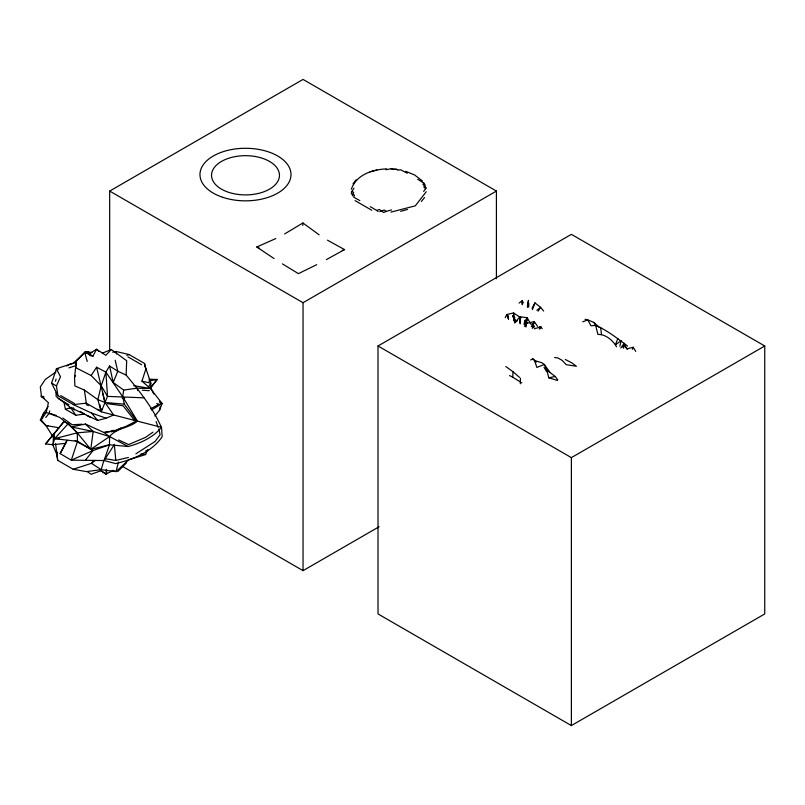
<?xml version="1.0" encoding="UTF-8"?>
<svg xmlns="http://www.w3.org/2000/svg" width="805" height="805" viewBox="0 0 805 805"><rect width="100%" height="100%" fill="white"/><g stroke="black" fill="none" stroke-linecap="round" stroke-linejoin="round"><path stroke-width="1.21" d="M66.946 440.426L60.164 453.597L71.303 460.178L104.066 460.541L109.47 444.783L109.581 436.562C116.594 427.757 129.092 428.33 137.414 421.136L122.672 396.674L105.888 372.121L96.6 367.231L91.146 375.522L101.219 385.776L107.508 396.392L101.219 411.788L86.296 403.174L73.305 404.583L57.89 395.678L51.601 383.14L56.451 368.72L73.175 363.216L86.296 351.493L92.032 352.65M519.889 322.886L520.02 316.757L527.215 317.713L530.173 323.097M528.714 307.158L528.845 303.495M75.157 440.566L90.784 449.341L109.47 444.783L128.106 446.513A65.879 38.036 0 0 0 161.352 427.314C152.93 407.924 139.537 391.18 126.123 375.019L126.687 360.731L111.291 349.511L102.336 353.164M521.851 382.888L512.745 377.213L513.016 371.749L505.822 366.506M302.781 225.44L302.911 222.965L319.142 234.829M111.291 349.511L105.837 355.307L96.54 349.269L92.847 356.343L89.234 353.727L84.646 352.127L76.304 361.193L75.74 367.674L91.146 375.522M100.746 470.633L105.878 474.185L106.391 469.295M51.782 437.578L52.234 435.475L45.895 425.543L41.226 419.969L46.237 412.442L59.801 417.433L71.333 426.932L85.41 424.034L104.036 432.506L115.588 430.343L126.234 426.237L136.518 420.904L124.383 404.201L105.022 402.49L97.848 399.652L84.374 390.053L74.885 385.937L74.543 377.364L76.304 361.193M526.943 320.108L527.215 317.713L524.055 324.415M623.583 348.213L624.167 343.423C615.231 336.772 605.964 329.768 595.64 325.401L590.971 325.794L587.771 319.877L585.044 319.303M85.41 424.034L93.169 431.46L90.784 449.341L93.068 450.528L109.47 444.783M525.876 327.021L527.215 317.713L526.722 320.108M520.422 378.179L520.322 383.804M527.466 307.419L528.483 300.376L527.366 306.423M524.719 323.801L525.232 320.209L527.406 323.006M126.123 375.019L117.782 371.256L109.581 366.013L113.193 382.486L123.688 390.043L122.672 396.674L124.383 404.201M352.379 195.857L353.667 192.365L351.845 191.479L353.928 188.199M154.872 415.994L159.551 410.198L160.115 406.938M49.709 410.842L49.276 413.146L45.764 417.503M525.957 325.854L526.43 323.439L534.279 321.598L537.589 326.347M46.237 412.442L48.411 402.661L41.417 396.352L40.32 386.893L45.261 379.487L55.968 371.98M351.845 191.479L351.312 193.844L354.572 195.162L353.687 197.155L359.825 200.606M619.83 346.2L621.158 340.585L615.423 344.872L616.539 346.814M118.476 462.04L116.021 471.609L101.219 469.657L86.417 471.609L73.185 469.275L57.698 460.329L56.803 454.523L52.526 444.169M103.855 460.47L101.219 469.657L91.488 463.328L73.185 469.275M55.424 381.298L56.068 379.064M532.306 328.41L534.279 321.598L531.26 326.709M533.604 323.821L534.279 321.598M159.551 410.198L162.107 403.486L150.404 388.513L141.942 381.168L145.977 368.72L144.548 363.458L129.122 354.552L116.131 351.493L112.69 352.188M524.186 323.358L525.232 320.209M56.803 454.523L57.568 452.249M109.581 366.013L105.888 372.121L101.219 385.776L97.848 399.652L101.219 411.788L161.352 427.314M41.226 419.969L43.581 413.357L48.189 406.535M532.407 309.633L534.943 302.881L540.638 307.369L543.677 311.052M617.797 338.593L615.423 344.872C611.337 339.338 605.179 334.176 597.924 334.427L595.64 325.401L593.768 322.382L587.771 319.877L582.74 321.809M113.193 382.486L117.782 371.256L115.185 360.207M112.7 470.351L116.021 471.609L128.901 459.736L145.625 454.523L147.526 449.925M351.312 189.225C356.514 174.534 372.403 169.553 386.581 168.859M632.327 349.36L633.223 347.247L635.729 351.393M57.89 395.678L56.451 385.947L60.486 376.78L56.451 368.72L58.695 369.183M60.164 453.597L67.147 440.275M539.763 329.074L540.789 326.86L542.208 328.732M505.218 317.693L506.768 314.514L513.56 312.954L520.966 317.844M87.222 471.509L91.106 474.286L101.219 470.643L105.878 474.185L106.914 472.072M74.543 377.364L75.529 375.422M532.035 308.335L534.943 302.881M97.445 409.312L100.786 410.711L102.024 408.618M148.341 387.235L150.827 383.14L145.977 368.72M113.948 445.175L104.066 460.541L115.608 463.6C132.996 459.554 151.823 451.977 162.177 436.713L161.533 427.364M353.013 183.832L356.132 179.817M538.042 311.203L540.638 307.369L536.875 310.237M524.407 326.367L526.43 323.439M93.561 460.43L91.488 463.328L95.403 460.42M417.715 179.263L423.853 183.127L422.957 184.365L426.227 187.968L423.611 191.429M620.796 347.961L624.167 343.423L627.518 346.08M153.835 394.037L150.837 387.789L157.166 379.487L149.016 379.215M65.748 443.344L52.929 444.692L45.523 443.937L63.887 421.679L68.365 423.511L77.23 432.828L90.784 449.341L109.581 436.562L128.106 446.513M426.227 191.751L415.31 205.839L390.948 212.118M85.592 459.967L93.068 450.528L77.511 441.351L54.629 438.685L53.744 434.257L63.887 421.679M424.517 197.567L421.397 201.451M622.517 347.106L623.865 345.415L627.709 349.038M539.259 328.722L540.789 326.86L539.098 327.152M150.837 387.145L157.166 379.487L148.794 381.027M425.292 185.291L423.873 187.163L425.684 188.652M45.523 443.937L53.744 434.257L52.929 444.692L54.629 438.685L68.365 423.511M52.234 435.475L54.72 432.647M514.536 322.976L520.02 316.757L520.181 323.902M111.744 431.913L113.243 430.222M117.812 471.559L126.385 462.925M515.462 322.242L517.293 320.782M519.094 303.072L522.113 300.839L523.461 302.911M152.98 432.154L145.514 437.377L128.589 444.591L118.677 439.943M69.954 408.668L71.937 407.35M151.451 410.037L162.107 403.486L159.42 401.222M135.904 453.809L155.124 441.452L160.094 434.73L158.877 428.985M284.638 233.953L302.911 222.965M120.851 427.958L115.678 431.027L111.996 431.027M109.671 350.084L109.671 191.067L303.042 79.423L496.413 191.067L496.413 278.711M109.671 191.067L303.042 302.71L496.413 191.067M378.008 345.989L571.379 234.346L764.75 345.989L764.75 613.933L571.379 725.577L378.008 613.933L378.008 345.989L571.379 457.632L764.75 345.989M122.712 466.538L303.042 570.654L379.085 526.752M66.584 366.034L69.763 364.252L74.644 363.045M326.357 259.613L344.55 249.6L327.474 240.162M150.626 408.789L159.048 404.261L156.723 403.557M530.676 359.996L532.89 358.849L536.512 362.039M105.878 474.185L113.324 470.462M316.707 264.664L298.424 273.64L282.404 263.879M379.759 211.665L384.267 210.035L386.32 211.383L391.562 209.924M274.072 258.566L256.785 247.004L275.843 238.532M93.068 450.528L71.303 460.178L77.511 441.351L77.23 432.828L71.333 426.932L93.169 431.46L109.581 436.562L104.036 432.506L115.95 430.816M386.32 211.383L383.673 212.53L379.417 209.501L376.619 210.397L370.29 206.644M56.018 392.548L56.169 396.493L70.669 407.622L97.667 420.462L106.18 418.198L113.626 414.998L105.022 402.49L96.6 367.231M342.256 250.405L344.55 249.6M126.828 355.347L129.122 354.552M370.028 171.787L376.871 170.056M68.898 367.875L74.784 365.993M534.178 328.873L540.789 326.86M63.977 402.178L65.386 409.212L70.669 407.622L75.841 415.249L84.555 414.062L80.309 411.405M400.659 211.343L407.501 209.471M45.875 412.683L43.581 413.357L40.25 420.099L45.895 425.543L59.168 427.767M385.977 169.694L391.22 168.748L397.781 169.644M145.826 450.74L148.201 450.096M633.223 347.247L626.652 348.937L624.167 343.423M104.66 458.629L115.829 460.43L128.428 457.471M532.89 358.849L534.57 360.58L541.846 362.723L544.321 364.494L546.867 370.119L548.779 377.787L555.209 376.488L557.805 379.9M123.688 390.043L137.061 388.201L150.404 388.513L133.811 385.645M93.169 431.46L77.23 432.828L54.629 438.685L59.52 438.514M82.1 424.215L72.158 424.758L62.74 417.996M530.525 324.013L532.93 324.093L534.671 327.072M45.895 425.543L48.32 425.634M143.884 397.821L107.508 396.392L105.888 372.121M142.324 390.224L149.317 390.677M122.28 397.962L124.695 398.123M43.852 396.533L41.417 396.352L44.235 398.234M140.986 453.919L145.625 454.523M107.518 403.697L123.155 405.811L134.626 420.502M554.575 357.48L557.895 357.963L562.252 360.429L566.106 364.635L576.4 366.275L571.802 362.824L565.291 359.493M405.76 171.344L414.595 174.957L422.464 180.984M141.942 381.168L150.827 383.14L150.837 387.789M159.762 402.782L162.107 403.486M548.779 377.787L557.372 380.423M50.413 413.529L56.109 415.42M73.305 404.583L91.619 413.096L106.18 418.198M86.296 351.493L90.744 353.073M391.22 168.748L393.273 169.493L396.02 169.131L398.113 170.026L400.91 169.885L407.239 173.226M256.785 247.004L259.079 247.94M86.286 404.653L88.52 405.589M355.065 200.606L371.779 210.256M68.968 404.845L58.161 398.465M92.847 356.343L84.646 352.127L87.242 361.475M509.525 375.543L512.745 377.213M86.608 415.33L90.693 417.523M127.925 356.846L141.64 364.756M51.601 383.14L56.451 385.947M60.788 395.607L74.503 403.516M65.386 409.212L75.841 415.249M41.075 396.261L43.007 397.67M514.838 317.271L512.876 315.812L514.254 320.199M376.619 210.397L378.129 211.524M546.867 370.119L555.209 376.488M513.016 371.749L519.497 377.374M508.559 319.092L506.768 314.514L508.508 316.103M593.768 322.382L598.88 327.082M98.874 351.443L96.54 349.269L89.234 353.727L90.271 355.891M91.619 413.096L97.667 420.462M549.896 372.272L544.321 364.494L536.885 367.442L534.57 360.58M423.853 183.127L424.809 184.566M515.894 320.702L512.876 315.812L514.576 320.4M544.029 367.291L546.655 371.709M73.376 407.773L74.281 409.936M506.768 314.514L508.539 319.032M156.14 421.568L158.052 427.284M137.061 388.201L137.746 390.506M102.627 392.941L105.113 403.375M84.374 390.053L86.296 403.174M116.131 351.493L116.484 353.928M55.585 443.696L57.698 460.329M100.082 405.056L100.786 410.711M600.661 327.343L601.456 334.608M144.548 363.458L144.92 367.06M532.93 324.093L533.262 327.474M514.435 321.869L513.56 312.954L513.671 320.32M114.31 444.36L115.829 460.43M571.379 457.632L571.379 725.577M303.042 302.71L303.042 570.654M269.504 161.423L266.988 160.104A33.961 19.602 0 0 0 212.409 170.871A33.961 19.602 0 0 0 253.273 194.377A33.961 19.602 0 0 0 271.698 162.821L269.504 161.423M522.334 304.582L522.113 300.839L522.324 304.572M222.733 197.316A45.513 26.273 0 0 0 291.007 174.564A45.513 26.273 0 0 0 222.744 151.803A45.513 26.273 0 0 0 222.733 197.316"/></g></svg>
